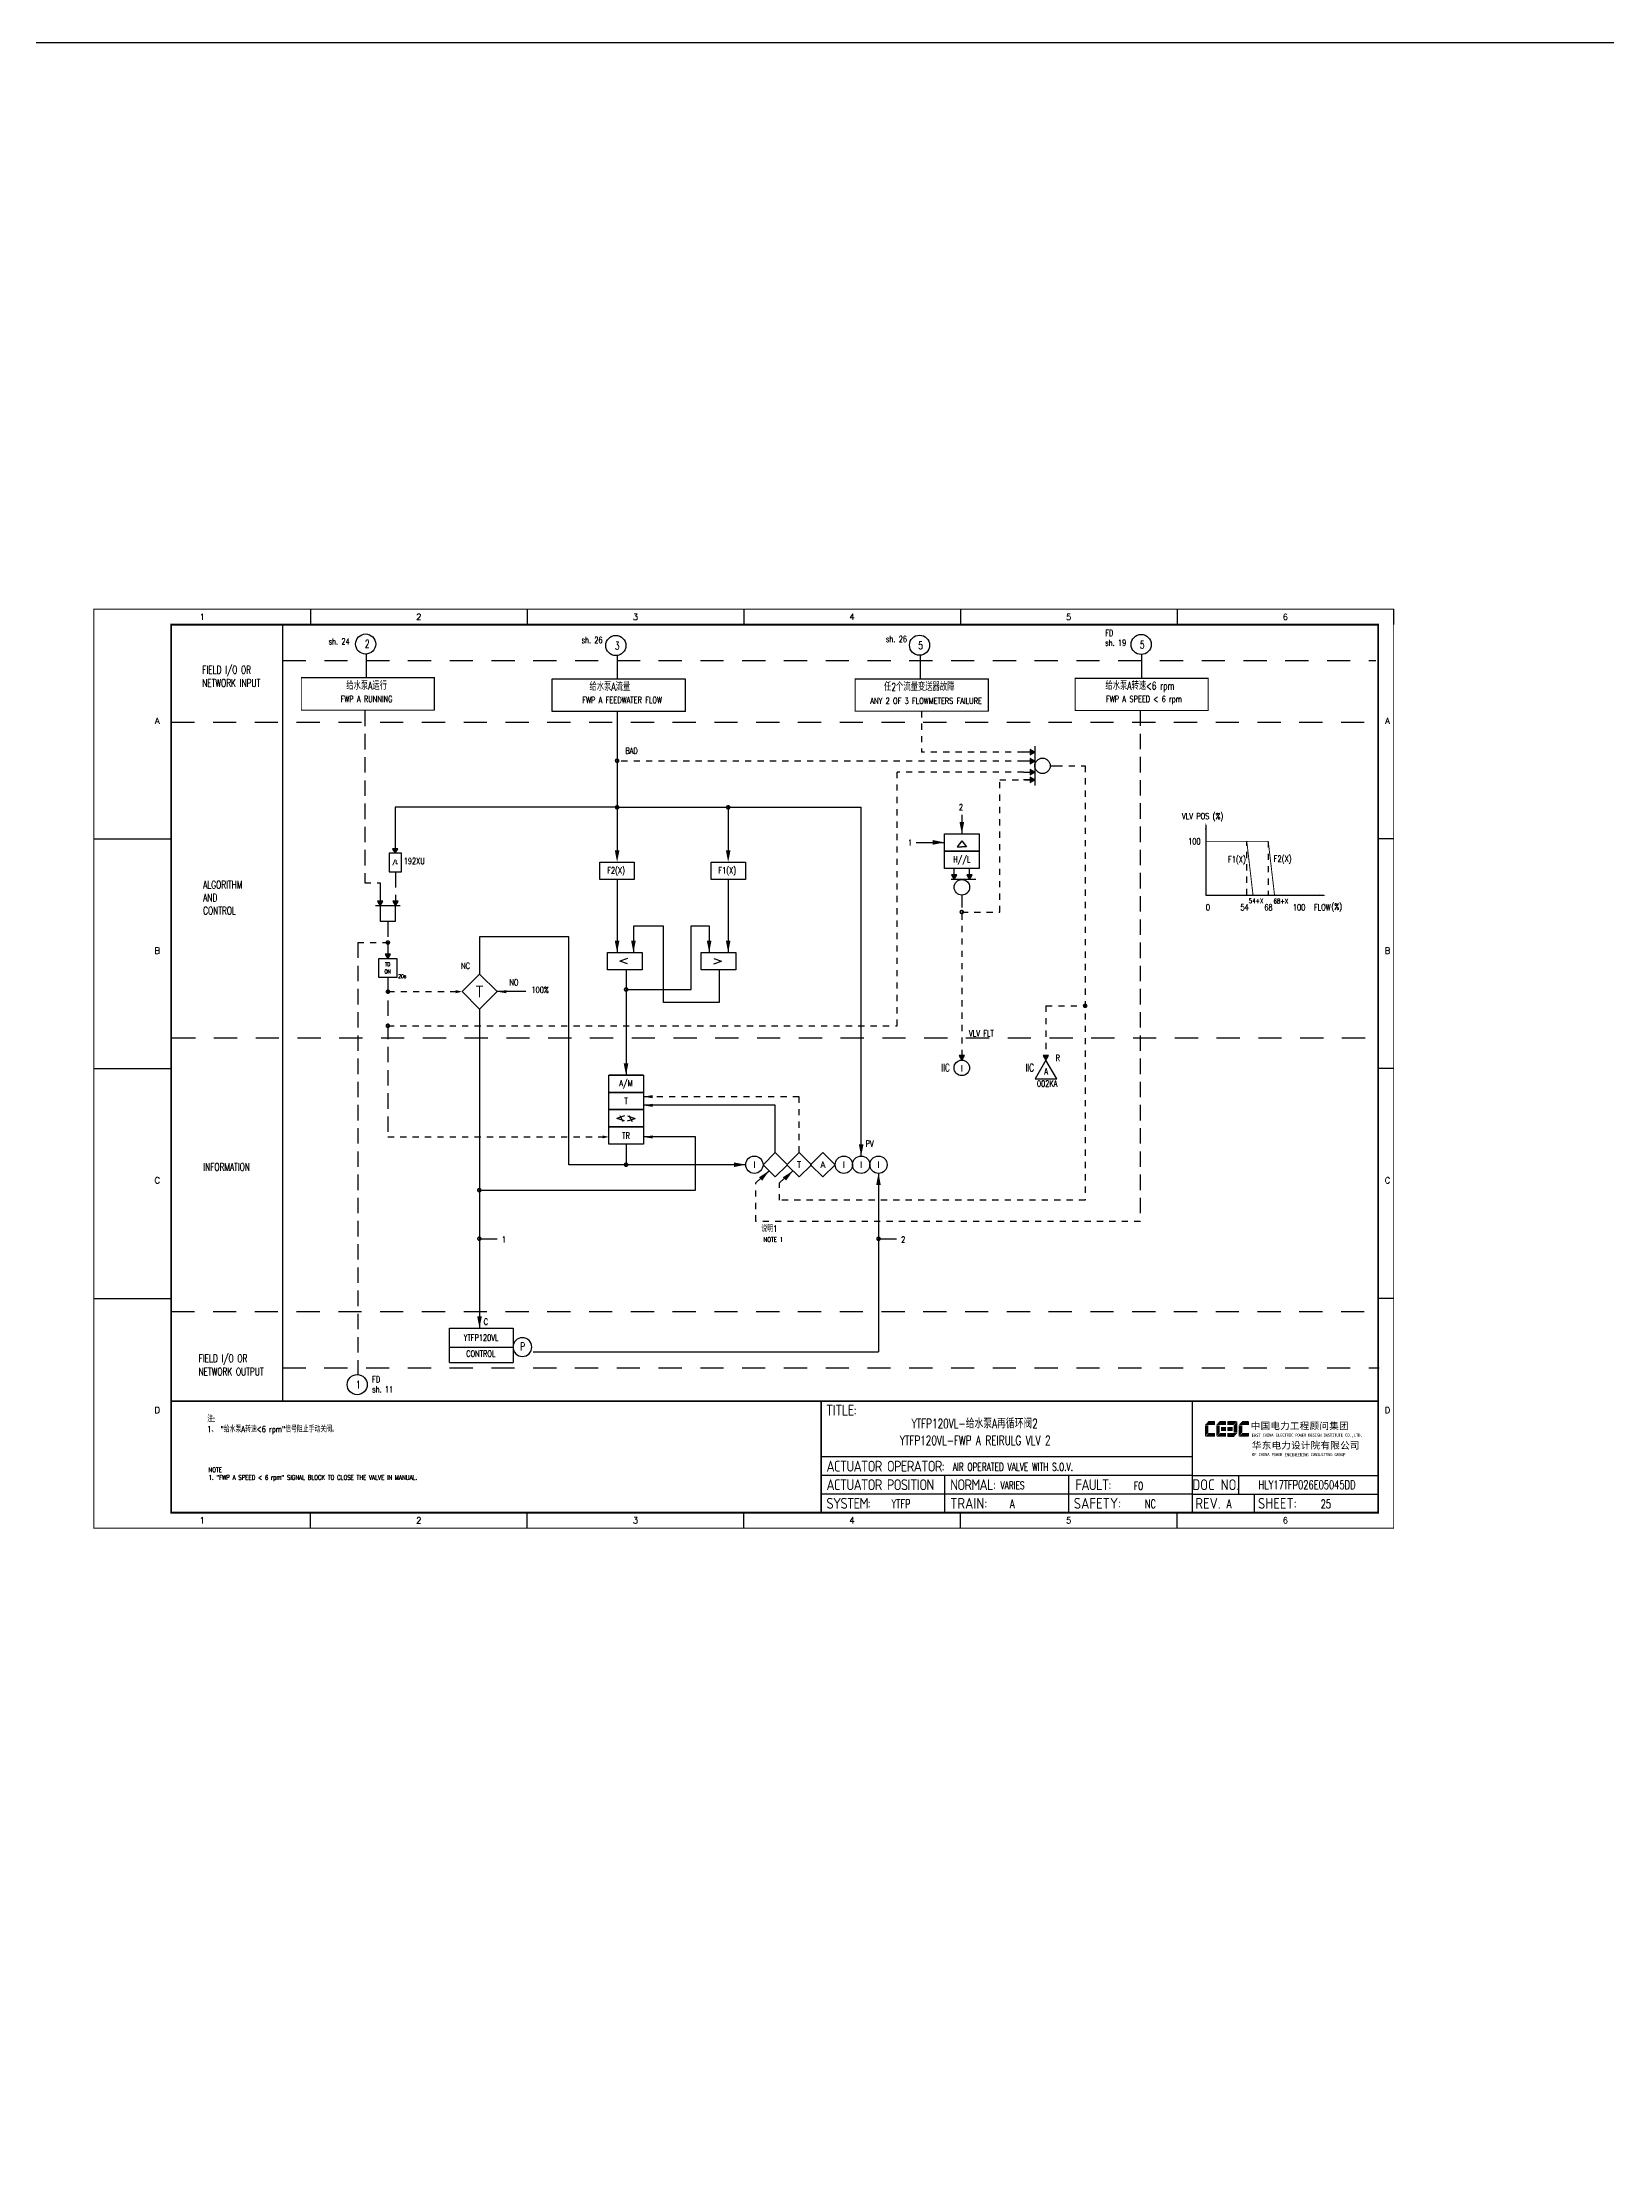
# Model space of a CAD drawing. Header units: millimetres. Extents: x 38833 to 52469, y 29493 to 32647.
# Drawn here: x 48933 to 49439, y 31959 to 32647 of the extents above; entities that cross this region are included whole.
import ezdxf
from ezdxf.enums import TextEntityAlignment as Align

# ---------------------------------------------------------------- set-up
doc = ezdxf.new("R2010")
doc.units = ezdxf.units.MM
for name, pattern in [('D2', [6, 2, -2, 2]), ('DASHED', [0.75, 0.5, -0.25]), ('JIS_02_0.7', [1.35, 0.75, -0.6])]:
    doc.linetypes.add(name, pattern=pattern)
for name, color, linetype in [('ALARM', 4, 'Continuous'), ('BLOCK', 7, 'Continuous'), ('BORDER', 1, 'Continuous'), ('DASH_2', 6, 'D2'), ('INSTRUMENT', 4, 'Continuous'), ('LINE_2', 6, 'Continuous'), ('MLINE', 6, 'Continuous'), ('TEXT', 7, 'Continuous'), ('TITLE', 1, 'Continuous'), ('TK', 7, 'Continuous'), ('图框_外框线', 7, 'Continuous'), ('图框_标题栏文字', 6, 'Continuous')]:
    doc.layers.add(name, color=color, linetype=linetype)
doc.styles.add('DANIEL', font='COMPLEX', dxfattribs={"width": 0.7, "bigfont": 'GVFS'})
doc.styles.add('ecepdi', font='simhei.ttf', dxfattribs={"width": 0.9})
doc.styles.get("Standard").update_dxf_attribs({"font": 'romans.shx', "width": 0.7, "bigfont": 'hztxta.shx'})
doc.styles.add('工程字', font='gbenor.shx', dxfattribs={"bigfont": 'gbcbig.shx'})

# ---------------------------------------------------------------- blocks, each defined once
blk = doc.blocks.new('USR16')
at = {"layer": 'MLINE'}
blk.add_lwpolyline([(0, 0, 0, 1, 0), (0, 4, 1, 1, 0)], format="xyseb", dxfattribs=at)
blk = doc.blocks.new('ARROW')
at = {"layer": 'DASH_2'}
blk.add_blockref('USR16', (0, 0), dxfattribs=at)
blk = doc.blocks.new('INS00')
at = {"layer": 'INSTRUMENT', "color": 0}
blk.add_lwpolyline([(6, 0, 1), (-6, 0, 1)], format="xyb", close=True, dxfattribs=at)
at = {"layer": 'INSTRUMENT', "flags": 1}
for tag, p in [('INSNAM', (0, 9)), ('INSDGN', (0, -9)), ('INSTYP', (0, -12)), ('INSSUP', (0, -15)), ('INSMAN', (0, -18)), ('INSREM', (0, -21))]:
    blk.add_attdef(tag, text='', height=3, dxfattribs=at).set_placement(p, align=Align.TOP_CENTER)
at = {"layer": 'INSTRUMENT', "width": 0.7}
for tag, p in [('INSIDE', (0, 2)), ('INSSYS', (0, -2))]:
    blk.add_attdef(tag, text='', height=2.5, dxfattribs=at).set_placement(p, align=Align.MIDDLE)
for tag, p in [('INSHH', (6, 3.5)), ('INSL', (6, -3)), ('INSLL', (6, -6))]:
    blk.add_attdef(tag, p, '', height=2.5, dxfattribs=at)
at = {"layer": 'INSTRUMENT', "linetype": 'DASHED', "width": 0.7}
blk.add_attdef('INSH', (6, 0.5), '', height=2.5, dxfattribs=at)
blk = doc.blocks.new('huo')
at = {"layer": 'BORDER'}
for points in [[(-72.15, 909.27), (-73.65, 910.13), (-73.65, 908.4)], [(-72.15, 904.27), (-73.65, 905.13), (-73.65, 903.4)]]:
    blk.add_hatch(color=256, dxfattribs=at).paths.add_polyline_path(points)
for p, q in [((-72.15, 909.27), (-75.75, 909.27)), ((-72.15, 911.28), (-72.15, 903.28)), ((-72.15, 904.27), (-75.75, 904.27)), ((-67.15, 906.77), (-65.15, 906.77))]:
    blk.add_line(p, q, dxfattribs=at)
for points in [[(-72.15, 909.27), (-73.65, 910.13), (-73.65, 908.4)], [(-72.15, 904.27), (-73.65, 905.13), (-73.65, 903.4)]]:
    blk.add_lwpolyline(points, close=True, dxfattribs=at)
blk.add_circle((-69.65, 906.77), 2.5, dxfattribs=at)
blk = doc.blocks.new('A$C1E0003F3')
h = blk.add_hatch(color=152)
edge = h.paths.add_edge_path()
edge.add_ellipse((5.15, 4.41), major_axis=(0, 0.211), ratio=0.769231, start_angle=-90, end_angle=0)
edge.add_line((5.15, 4.62), (3.22, 4.62))
edge.add_line((3.22, 4.62), (2.09, 3.35))
edge.add_line((2.09, 3.35), (5.32, 3.35))
edge.add_line((5.32, 3.35), (5.32, 4.41))
h.paths.add_polyline_path([(3.22, 3.23), (2.09, 3.23), (2.09, -0.36), (3.22, 0.91)])
edge = h.paths.add_edge_path()
edge.add_line((5.32, 0.81), (3.27, 0.81))
edge.add_line((3.27, 0.81), (2.13, -0.46))
edge.add_line((2.13, -0.46), (5.15, -0.46))
edge.add_ellipse((5.15, -0.25), major_axis=(0, 0.211), ratio=0.769231, start_angle=180, end_angle=270)
edge.add_line((5.32, -0.25), (5.32, 0.81))
h = blk.add_hatch(color=152)
edge = h.paths.add_edge_path()
edge.add_ellipse((8.78, 4.41), major_axis=(0, 0.211), ratio=0.769231, start_angle=-90, end_angle=0)
edge.add_line((8.78, 4.62), (6.84, 4.62))
edge.add_line((6.84, 4.62), (5.71, 3.35))
edge.add_line((5.71, 3.35), (8.94, 3.35))
edge.add_line((8.94, 3.35), (8.94, 4.41))
h.paths.add_polyline_path([(6.84, 3.23), (5.71, 3.23), (5.71, -0.36), (6.84, 0.91)])
edge = h.paths.add_edge_path()
edge.add_ellipse((8.78, 2.49), major_axis=(0, 0.211), ratio=0.769231, start_angle=-90, end_angle=0)
edge.add_line((8.78, 2.7), (7.22, 2.7))
edge.add_line((7.22, 2.7), (7.22, 1.44))
edge.add_line((7.22, 1.44), (8.78, 1.44))
edge.add_ellipse((8.78, 1.65), major_axis=(0, 0.211), ratio=0.769231, start_angle=180, end_angle=270)
edge.add_line((8.94, 1.65), (8.94, 2.49))
edge = h.paths.add_edge_path()
edge.add_line((8.94, 0.81), (6.89, 0.81))
edge.add_line((6.89, 0.81), (5.75, -0.46))
edge.add_line((5.75, -0.46), (8.78, -0.46))
edge.add_ellipse((8.78, -0.25), major_axis=(0, 0.211), ratio=0.769231, start_angle=180, end_angle=270)
edge.add_line((8.94, -0.25), (8.94, 0.81))
h = blk.add_hatch(color=1)
edge = h.paths.add_edge_path()
edge.add_line((12.48, 4.62), (9.46, 4.62))
edge.add_ellipse((9.46, 4.41), major_axis=(0, 0.211), ratio=0.769231, start_angle=0, end_angle=90)
edge.add_line((9.3, 4.41), (9.3, 3.35))
edge.add_line((9.3, 3.35), (11.35, 3.35))
edge.add_line((11.35, 3.35), (12.48, 4.62))
h.paths.add_polyline_path([(12.57, 4.56), (11.38, 3.23), (11.38, 0.93), (12.57, 0.93)])
edge = h.paths.add_edge_path()
edge.add_line((11.03, 2.7), (9.46, 2.7))
edge.add_ellipse((9.46, 2.49), major_axis=(0, 0.211), ratio=0.769231, start_angle=0, end_angle=90)
edge.add_line((9.3, 2.49), (9.3, 1.65))
edge.add_ellipse((9.46, 1.65), major_axis=(0, 0.211), ratio=0.769231, start_angle=90, end_angle=180)
edge.add_line((9.46, 1.44), (11.03, 1.44))
edge.add_line((11.03, 1.44), (11.03, 2.7))
h = blk.add_hatch(color=1)
edge = h.paths.add_edge_path()
edge.add_line((12.58, 0.79), (9.3, 0.79))
edge.add_line((9.3, 0.79), (9.3, -0.27))
edge.add_ellipse((9.46, -0.27), major_axis=(0, 0.211), ratio=0.769231, start_angle=90, end_angle=180)
edge.add_line((9.46, -0.48), (11.43, -0.48))
edge.add_line((11.43, -0.48), (12.58, 0.79))
h = blk.add_hatch(color=152)
edge = h.paths.add_edge_path()
edge.add_ellipse((16.11, 4.41), major_axis=(0, 0.211), ratio=0.769231, start_angle=-90, end_angle=0)
edge.add_line((16.11, 4.62), (14.14, 4.62))
edge.add_line((14.14, 4.62), (13, 3.35))
edge.add_line((13, 3.35), (16.27, 3.35))
edge.add_line((16.27, 3.35), (16.27, 4.41))
h.paths.add_polyline_path([(14.14, 3.23), (13, 3.23), (13, -0.36), (14.14, 0.91)])
edge = h.paths.add_edge_path()
edge.add_line((16.27, 0.81), (14.18, 0.81))
edge.add_line((14.18, 0.81), (13.04, -0.46))
edge.add_line((13.04, -0.46), (16.03, -0.46))
edge.add_ellipse((16.03, -0.15), major_axis=(0, 0.316), ratio=0.769231, start_angle=180, end_angle=270)
edge.add_line((16.27, -0.15), (16.27, 0.81))
at = {"layer": 'TITLE', "color": 7, "style": 'ecepdi'}
for s, p in [('中', (16.92, 1.94)), ('国', (20.09, 2)), ('电', (23.25, 1.99)), ('力', (26.39, 1.96)), ('工', (29.53, 1.95)), ('程', (32.71, 1.98)), ('顾', (35.9, 1.98)), ('问', (39.09, 1.94)), ('集', (42.26, 1.98)), ('团', (45.42, 2.01)), ('华', (17.24, -4.31)), ('东', (20.45, -4.29)), ('电', (23.62, -4.35)), ('力', (26.75, -4.32)), ('设', (29.92, -4.3)), ('计', (33.05, -4.31)), ('院', (36.26, -4.29)), ('有', (39.41, -4.29)), ('限', (42.57, -4.32)), ('公', (45.78, -4.38)), ('司', (48.91, -4.35))]:
    blk.add_text(s, height=2.2, dxfattribs=at).set_placement(p)
at = {"layer": 'TITLE', "color": 7, "style": 'ecepdi', "width": 0.975}
for s, p in [('E', (17.58, 0.02)), ('A', (18.29, 0.03)), ('S', (19, 0.03)), ('T', (19.7, 0.03)), ('C', (21.1, 0.09)), ('H', (21.77, 0.09)), ('I', (22.46, 0.09)), ('N', (23.17, 0.1)), ('A', (23.86, 0.1)), ('E', (25.35, 0.09)), ('L', (26.05, 0.11)), ('E', (26.76, 0.1)), ('C', (27.46, 0.12)), ('T', (28.18, 0.11)), ('R', (28.87, 0.1)), ('I', (29.57, 0.11)), ('C', (30.28, 0.1)), ('P', (31.64, 0.09)), ('O', (32.32, 0.08)), ('W', (33.03, 0.08)), ('E', (33.72, 0.08)), ('R', (34.42, 0.09)), ('D', (35.81, 0.1)), ('E', (36.52, 0.1)), ('S', (37.2, 0.1)), ('I', (37.91, 0.09)), ('G', (38.68, 0.11)), ('N', (39.38, 0.09)), ('I', (40.72, 0.07)), ('N', (41.43, 0.08)), ('S', (42.14, 0.08)), ('T', (42.83, 0.08)), ('I', (43.52, 0.09)), ('T', (44.22, 0.07)), ('U', (44.93, 0.07)), ('T', (45.63, 0.08)), ('E', (46.34, 0.09)), ('C', (47.76, 0.11)), ('O', (48.48, 0.1)), ('L', (50.56, 0.1)), ('T', (51.27, 0.1)), ('D', (51.96, 0.1)), ('O', (17.67, -6.18)), ('OF', (18.01, -6.2)), ('F', (18.37, -6.2)), ('C', (19.8, -6.19)), ('H', (20.47, -6.19)), ('I', (21.15, -6.19)), ('N', (21.87, -6.18)), ('A', (22.56, -6.18)), ('P', (23.98, -6.2)), ('O', (24.66, -6.21)), ('W', (25.36, -6.21)), ('E', (26.06, -6.21)), ('R', (26.75, -6.2)), ('E', (28.19, -6.24)), ('N', (28.91, -6.27)), ('G', (29.62, -6.26)), ('I', (30.32, -6.27)), ('N', (31.02, -6.27)), ('E', (31.7, -6.28)), ('E', (32.41, -6.27)), ('R', (33.1, -6.24)), ('I', (33.81, -6.24)), ('N', (34.51, -6.26)), ('G', (35.2, -6.24)), ('C', (36.61, -6.19)), ('O', (37.3, -6.21)), ('N', (38, -6.2)), ('S', (38.71, -6.21)), ('U', (39.41, -6.18)), ('L', (40.11, -6.18)), ('T', (40.81, -6.19)), ('I', (41.51, -6.21)), ('N', (42.2, -6.21)), ('G', (42.91, -6.17)), ('G', (44.29, -6.2)), ('R', (45, -6.21)), ('O', (45.69, -6.22)), ('U', (46.39, -6.2)), ('P', (47.1, -6.23)), ('.', (49.23, 0.1)), (',', (49.87, 0.1)), ('.', (52.72, 0.11))]:
    blk.add_text(s, height=1, dxfattribs=at).set_placement(p, align=Align.MIDDLE_CENTER)
blk = doc.blocks.new('A$C4C92442A')
for p, q in [((70, 297), (70, 292)), ((140, 297), (140, 292)), ((210, 297), (210, 292)), ((280, 297), (280, 292)), ((350, 297), (350, 292)), ((420, 297), (420, 292)), ((0, 222.75), (25, 222.75)), ((420, 222.75), (415, 222.75)), ((0, 148.5), (25, 148.5)), ((420, 148.5), (415, 148.5)), ((0, 74.25), (25, 74.25)), ((420, 74.25), (415, 74.25)), ((70, 0), (70, 5)), ((140, 0), (140, 5)), ((210, 0), (210, 5)), ((280, 0), (280, 5)), ((350, 0), (350, 5))]:
    blk.add_line(p, q)
at = {"color": 4}
blk.add_line((60.97, 292.06), (60.97, 41.06), dxfattribs=at)
at = {"layer": 'MLINE', "color": 4}
blk.add_line((60.97, 292), (60.97, 41.47), dxfattribs=at)
at = {"layer": 'MLINE', "color": 4, "linetype": 'JIS_02_0.7', "ltscale": 10}
for p, q in [((60.98, 280.37), (414.21, 280.37)), ((25, 260.5), (415, 260.5)), ((25.3, 158.43), (414.81, 158.43)), ((25, 69.96), (415, 69.96)), ((60.97, 51.77), (415.31, 51.77))]:
    blk.add_line(p, q, dxfattribs=at)
at = {"layer": '图框_外框线'}
for p, q in [((355, 5), (355, 41)), ((355, 23), (235, 23)), ((355, 17), (235, 17)), ((275, 11), (275, 17)), ((315, 11), (315, 17)), ((355, 17), (415, 17)), ((370, 11), (370, 17)), ((355, 11), (235, 11)), ((355, 11), (235, 11)), ((275, 5), (275, 11)), ((315, 5), (315, 11)), ((355, 11), (415, 11)), ((375, 5), (375, 11))]:
    blk.add_line(p, q, dxfattribs=at)
for points, const_width in [([(0, 0), (420, 0), (420, 297), (0, 297)], 0.3), ([(25, 5), (415, 5), (415, 292), (25, 292)], 0.6)]:
    blk.add_lwpolyline(points, close=True, dxfattribs=dict(at, const_width=const_width))
at = {"layer": '图框_外框线', "const_width": 0.6}
blk.add_lwpolyline([(235, 41), (25, 41)], dxfattribs=at)
at = {"layer": '图框_外框线'}
blk.add_lwpolyline([(415, 41, 0.6, 0.6, 0), (235, 41, 0.6, 0.6, 0), (235, 5, 0, 0, 0)], format="xyseb", dxfattribs=at)
blk.add_blockref('A$C1E0003F3', (356.94, 29.95))
at = {"layer": 'MLINE', "color": 4, "char_height": 2.5, "width": 31.8959, "attachment_point": 1}
for s, insert in [('FIELD I/O OR', (35.03, 278.64)), ('NETWORK INPUT', (35.03, 274.39)), ('ALGORITHM\\PAND\\PCONTROL', (35.32, 209.16)), ('INFORMATION', (35.35, 117.98)), ('FIELD I/O OR', (33.84, 56.09)), ('NETWORK OUTPUT', (33.84, 51.84))]:
    blk.add_mtext(s, dxfattribs=dict(at, insert=insert))
at = {"layer": 'TK', "color": 3}
for s, p in [('1', (35, 294.5)), ('2', (105, 294.5)), ('3', (175, 294.5)), ('4', (245, 294.5)), ('5', (315, 294.5)), ('6', (385, 294.5)), ('1', (35, 2.5)), ('2', (105, 2.5)), ('3', (175, 2.5)), ('4', (245, 2.5)), ('5', (315, 2.5)), ('6', (385, 2.5))]:
    blk.add_text(s, height=2, dxfattribs=at).set_placement(p, align=Align.MIDDLE)
for s, p in [('A', (20.5, 259.88)), ('A', (418, 259.88)), ('B', (20.5, 185.62)), ('B', (418, 185.62)), ('C', (20.5, 111.38)), ('C', (418, 111.38)), ('D', (20.5, 37.12)), ('D', (418, 37.12))]:
    blk.add_text(s, height=2, dxfattribs=at).set_placement(p, align=Align.CENTER)
at = {"layer": '图框_标题栏文字', "char_height": 3.5, "style": '工程字'}
for s, insert, width, attachment_point in [('{\\T0.9; TITLE:}', (234.86, 38.09), 14.2249, 4), ('{\\T0.9; ACTUATOR OPERATOR:}', (235, 20), 40, 4), ('{\\T0.9; ACTUATOR POSITION}', (235, 14), 45, 4), ('{\\T0.9; NORMAL:}', (275, 14), 18.2557, 4), ('{\\T0.9; FAULT:}', (315.44, 14), 15, 4), ('DOC NO.', (362.5, 14), 15, 5), ('{\\T0.9; SYSTEM:}', (235, 8), 17.9526, 4), ('{\\T0.9; }TRAIN: ', (275, 8), 17.6638, 4), ('SAFETY:', (324.3, 8), 22.3993, 5), ('REV.', (360, 8), 10, 5), ('SHEET:', (382.42, 8), 20, 5)]:
    blk.add_mtext(s, dxfattribs=dict(at, insert=insert, width=width, attachment_point=attachment_point))
blk = doc.blocks.new('*X19')
at = {"color": 0}
for p, q in [((207.5, 341.99), (207.51, 342)), ((207.52, 341.87), (207.55, 341.9)), ((207.53, 342.16), (207.57, 342.2)), ((207.56, 341.77), (207.59, 341.8)), ((207.61, 342.1), (207.62, 342.12)), ((207.61, 341.68), (207.62, 341.69)), ((207.62, 342.26), (207.74, 342.37)), ((207.62, 341.83), (207.89, 342.1)), ((207.62, 341.98), (207.75, 342.1)), ((207.69, 341.61), (207.87, 341.8)), ((207.73, 341.8), (207.76, 341.82)), ((207.77, 342.4), (207.84, 342.47)), ((207.77, 341.56), (207.82, 341.6)), ((207.81, 342.3), (207.88, 342.37)), ((207.87, 341.52), (207.91, 341.55)), ((207.9, 342.39), (208.01, 342.5)), ((207.9, 342.25), (207.95, 342.3)), ((207.9, 342.11), (207.99, 342.2)), ((207.9, 341.97), (207.93, 342)), ((207.9, 341.83), (207.97, 341.9)), ((207.9, 341.68), (208.02, 341.8)), ((208, 341.5), (208.05, 341.55)), ((208.02, 342.37), (208.13, 342.48)), ((208.03, 342.1), (208.13, 342.2)), ((208.07, 342), (208.18, 342.1)), ((208.09, 342.3), (208.18, 342.38)), ((208.12, 341.9), (208.18, 341.96)), ((208.16, 341.8), (208.18, 341.82)), ((208.17, 341.53), (208.19, 341.55)), ((208.18, 342.24), (208.23, 342.3)), ((208.18, 341.68), (208.2, 341.7)), ((208.19, 342.4), (208.23, 342.44)), ((208.24, 341.6), (208.44, 341.8)), ((208.31, 342.37), (208.32, 342.39)), ((208.32, 342.1), (208.44, 342.23)), ((208.32, 341.82), (208.45, 341.95)), ((208.37, 342.3), (208.39, 342.31)), ((208.46, 342.1), (208.48, 342.13)), ((208.46, 341.82), (208.47, 341.83)), ((208.5, 342), (208.5, 342))]:
    blk.add_line(p, q, dxfattribs=at)
blk = doc.blocks.new('*X18')
at = {"color": 0}
for p, q in [((207.51, 341.9), (207.62, 341.9)), ((207.54, 342.2), (207.62, 342.2)), ((207.54, 341.8), (208.46, 341.8)), ((207.55, 342.1), (207.62, 342.1)), ((207.6, 342.3), (208.4, 342.3)), ((207.6, 341.7), (207.62, 341.7)), ((207.7, 342.4), (207.9, 342.4)), ((207.7, 341.6), (207.9, 341.6)), ((207.82, 342.1), (207.9, 342.1)), ((207.9, 342.2), (208.18, 342.2)), ((207.9, 341.9), (208.18, 341.9)), ((208.18, 342.4), (208.3, 342.4)), ((208.18, 341.7), (208.4, 341.7)), ((208.18, 341.6), (208.3, 341.6)), ((208.45, 342.2), (208.46, 342.2)), ((208.45, 341.9), (208.49, 341.9))]:
    blk.add_line(p, q, dxfattribs=at)
blk = doc.blocks.new('*X17')
at = {"color": 0}
for p, q in [((207.5, 342), (207.625, 342)), ((207.9, 342), (208.175, 342)), ((208.45, 342), (208.5, 342))]:
    blk.add_line(p, q, dxfattribs=at)
blk = doc.blocks.new('*X16')
at = {"color": 0}
for p, q in [((207.625, 341.75), (207.625, 341.825)), ((207.825, 342.375), (207.9, 342.375))]:
    blk.add_line(p, q, dxfattribs=at)
blk = doc.blocks.new('*X15')
at = {"color": 0}
for p, q in [((207.51, 342.1), (207.55, 342.1)), ((207.53, 341.82), (207.55, 341.82)), ((207.62, 342.1), (207.62, 342.3)), ((207.62, 342.1), (207.82, 342.1)), ((207.62, 341.82), (207.62, 342.02)), ((207.62, 341.82), (207.82, 341.82)), ((207.62, 341.67), (207.62, 341.75)), ((207.67, 342.37), (207.82, 342.37)), ((207.78, 341.55), (207.82, 341.55)), ((207.9, 342.37), (207.9, 342.49)), ((207.9, 342.37), (208.1, 342.37)), ((207.9, 342.1), (207.9, 342.3)), ((207.9, 342.1), (208.1, 342.1)), ((207.9, 341.82), (207.9, 342.02)), ((207.9, 341.82), (208.1, 341.82)), ((207.9, 341.55), (207.9, 341.75)), ((207.9, 341.55), (208.1, 341.55)), ((208.18, 342.37), (208.18, 342.47)), ((208.18, 342.37), (208.33, 342.37)), ((208.18, 342.1), (208.18, 342.3)), ((208.18, 342.1), (208.37, 342.1)), ((208.18, 341.82), (208.18, 342.02)), ((208.18, 341.82), (208.37, 341.82)), ((208.18, 341.55), (208.18, 341.75)), ((208.18, 341.55), (208.22, 341.55)), ((208.45, 342.1), (208.45, 342.22)), ((208.45, 342.1), (208.49, 342.1)), ((208.45, 341.82), (208.45, 342.02)), ((208.45, 341.82), (208.47, 341.82))]:
    blk.add_line(p, q, dxfattribs=at)
blk = doc.blocks.new('USR06')
at = {"layer": 'MLINE'}
blk.add_circle((0, 0), 0.5, dxfattribs=at)
for name in ['*X19', '*X17', '*X15', '*X18', '*X16']:
    blk.add_blockref(name, (-208, -342), dxfattribs=at)

msp = doc.modelspace()

# ---------------------------------------------------------------- hatches: boundary and pattern name
for points in [[(49230.42, 32317.82), (49231.29, 32319.32), (49229.56, 32319.32)], [(49257.63, 32317.82), (49258.49, 32319.32), (49256.76, 32319.32)]]:
    msp.add_hatch(color=256).paths.add_polyline_path(points)
at = {"layer": 'BORDER'}
for points in [[(49254, 32417.36), (49252.5, 32418.23), (49252.5, 32416.5)], [(49254, 32414.5), (49252.5, 32415.37), (49252.5, 32413.63)], [(49254, 32410.93), (49252.5, 32411.8), (49252.5, 32410.06)], [(49254, 32408.42), (49252.5, 32409.28), (49252.5, 32407.55)], [(49047.36, 32384.67), (49048.22, 32386.17), (49046.49, 32386.17)], [(49042.46, 32367.71), (49043.32, 32369.21), (49041.59, 32369.21)], [(49047.46, 32367.71), (49048.32, 32369.21), (49046.59, 32369.21)], [(49044.96, 32350.62), (49045.82, 32352.12), (49044.09, 32352.12)]]:
    msp.add_hatch(color=256, dxfattribs=at).paths.add_polyline_path(points)

# ---------------------------------------------------------------- linework, layer by layer
for p, q in [((49037.95, 32449.08), (49037.95, 32441.48)), ((49119.05, 32448.62), (49119.05, 32441.02)), ((49216.92, 32448.7), (49216.92, 32441.1)), ((49288.54, 32448.93), (49288.54, 32441.33)), ((49017.01, 32441.48), (49059.93, 32441.48)), ((49059.93, 32441.48), (49059.93, 32430.97)), ((49098.11, 32441.02), (49141.03, 32441.02)), ((49098.11, 32430.51), (49098.11, 32441.02)), ((49141.03, 32441.02), (49141.03, 32430.51)), ((49195.99, 32441.1), (49238.91, 32441.1)), ((49238.91, 32441.1), (49238.91, 32430.59)), ((49267.08, 32441.33), (49310, 32441.33)), ((49141.03, 32430.51), (49098.11, 32430.51)), ((49119.05, 32399.55), (49047.36, 32399.55)), ((49047.36, 32399.55), (49047.36, 32384.67)), ((49103.41, 32357.72), (49074.58, 32357.72)), ((49074.58, 32357.72), (49074.58, 32345.62)), ((49103.41, 32284.03), (49103.41, 32357.72)), ((49134.01, 32361.11), (49124.32, 32361.11)), ((49124.32, 32361.11), (49124.32, 32352.65)), ((49134.01, 32336.46), (49134.01, 32361.11)), ((49142.97, 32340.66), (49142.97, 32361.22)), ((49142.97, 32361.22), (49148.79, 32361.22)), ((49148.79, 32361.22), (49148.79, 32352.65)), ((49151.98, 32347.05), (49151.98, 32336.46)), ((49121.95, 32340.66), (49142.97, 32340.66)), ((49151.98, 32336.46), (49134.01, 32336.46)), ((49144.35, 32293), (49127.53, 32293)), ((49144.35, 32275.8), (49144.35, 32293)), ((49119.05, 32284.03), (49103.41, 32284.03)), ((49075.01, 32275.8), (49144.35, 32275.8)), ((49064.92, 32225.09), (49085.43, 32225.09)), ((49064.92, 32220.1), (49085.43, 32220.1))]:
    msp.add_line(p, q)
at = {"linetype": 'DASHED', "ltscale": 10}
for p, q in [((49037.5, 32430.75), (49037.5, 32375.13)), ((49288.09, 32430.83), (49288.09, 32265.71)), ((49047.46, 32378.67), (49047.46, 32367.71)), ((49042.45, 32375.13), (49042.45, 32367.71)), ((49044.96, 32362.71), (49044.96, 32350.62)), ((49035.22, 32355.84), (49035.22, 32216.2)), ((49044.96, 32344.62), (49044.96, 32293.01))]:
    msp.add_line(p, q, dxfattribs=at)
at = {"linetype": 'D2'}
for p, q in [((49322.51, 32371.14), (49322.51, 32388.54)), ((49329.45, 32388.54), (49329.45, 32371.14))]:
    msp.add_line(p, q, dxfattribs=at)
for points in [[(39417.51, 32646.72), (50497.51, 32646.72), (50497.51, 29493.1), (39417.51, 29493.1)], [(49230.42, 32317.82), (49231.29, 32319.32), (49229.56, 32319.32)], [(49257.63, 32317.82), (49258.49, 32319.32), (49256.76, 32319.32)]]:
    msp.add_lwpolyline(points, close=True)
at = {"const_width": 0.3}
for points in [[(49017.01, 32441.48), (49059.93, 32441.48), (49059.93, 32430.97), (49017.01, 32430.97), (49017.01, 32441.48)], [(49098.11, 32441.02), (49141.03, 32441.02), (49141.03, 32430.51), (49098.11, 32430.51), (49098.11, 32441.02)], [(49195.99, 32441.1), (49238.91, 32441.1), (49238.91, 32430.59), (49195.99, 32430.59), (49195.99, 32441.1)], [(49267.08, 32441.33), (49310, 32441.33), (49310, 32430.83), (49267.08, 32430.83), (49267.08, 32441.33)], [(49322.51, 32388.54), (49309.28, 32388.54)], [(49322.51, 32388.54), (49324.53, 32371.14), (49338.96, 32371.14)], [(49322.51, 32388.54), (49329.45, 32388.54)], [(49329.45, 32388.54), (49331.48, 32371.14), (49338.88, 32371.14)]]:
    msp.add_lwpolyline(points, dxfattribs=at)
at = {"const_width": 0.5}
for points in [[(49118.55, 32414.59, 1), (49119.55, 32414.59, 1)], [(49118.55, 32399.55, 1), (49119.55, 32399.55, 1)], [(49118.55, 32399.55, 1), (49119.55, 32399.55, 1)], [(49154.44, 32399.55, 1), (49155.44, 32399.55, 1)], [(49154.44, 32399.55, 1), (49155.44, 32399.55, 1)], [(49229.92, 32365.69, 1), (49230.92, 32365.69, 1)], [(49044.48, 32355.84, 1), (49045.48, 32355.84, 1)], [(49044.51, 32339.96, 1), (49045.51, 32339.96, 1)], [(49044.51, 32339.96, 1), (49045.51, 32339.96, 1)], [(49121.45, 32340.66, 1), (49122.45, 32340.66, 1)], [(49121.45, 32340.66, 1), (49122.45, 32340.66, 1)], [(49269.78, 32335.4, 1), (49270.78, 32335.4, 1)], [(49044.46, 32328.93, 1), (49045.46, 32328.93, 1)], [(49121.43, 32284.03, 1), (49122.43, 32284.03, 1)], [(49074.01, 32275.8, 1), (49075.01, 32275.8, 1)], [(49074.03, 32260.12, 1), (49075.03, 32260.12, 1)], [(49203.01, 32260.1, 1), (49204.01, 32260.1, 1)]]:
    msp.add_lwpolyline(points, format="xyb", close=True, dxfattribs=at)
for points in [[(49230.44, 32391, 0, 1.5, 0), (49230.44, 32394.8, 1.5, 1.5, 0)], [(49119.05, 32381.85, 0, 1.5, 0), (49119.05, 32385.66, 1.5, 1.5, 0)], [(49154.94, 32381.85, 0, 1.5, 0), (49154.94, 32385.66, 1.5, 1.5, 0)], [(49224.84, 32388.2, 0, 1.5, 0), (49221.04, 32388.2, 1.5, 1.5, 0)], [(49119.05, 32352.65, 0, 1.5, 0), (49119.05, 32356.45, 1.5, 1.5, 0)], [(49124.32, 32352.65, 0, 1.5, 0), (49124.32, 32356.45, 1.5, 1.5, 0)], [(49148.79, 32352.65, 0, 1.5, 0), (49148.79, 32356.45, 1.5, 1.5, 0)], [(49154.94, 32352.65, 0, 1.5, 0), (49154.94, 32356.45, 1.5, 1.5, 0)], [(49121.93, 32313.02, 0, 1.5, 0), (49121.93, 32316.82, 1.5, 1.5, 0)], [(49197.91, 32286.83, 0, 1.5, 0), (49197.91, 32290.63, 1.5, 1.5, 0)], [(49160.59, 32284.03, 0, 1.5, 0), (49156.78, 32284.03, 1.5, 1.5, 0)], [(49168.17, 32282.05, 0, 1.5, 0), (49165.41, 32279.43, 1.5, 1.5, 0)], [(49175.87, 32282.05, 0, 1.5, 0), (49173.11, 32279.43, 1.5, 1.5, 0)], [(49203.51, 32281.23, 0, 1.5, 0), (49203.51, 32277.42, 1.5, 1.5, 0)], [(49074.58, 32231.21, 0, 1.5, 0), (49074.58, 32235.02, 1.5, 1.5, 0)]]:
    msp.add_lwpolyline(points, format="xyseb")
at = {"color": 1}
msp.add_lwpolyline([(49261.09, 32311.82), (49257.63, 32317.82), (49254.16, 32311.82)], close=True, dxfattribs=at)
msp.add_lwpolyline([(49064.92, 32220.1), (49064.92, 32231.21), (49085.43, 32231.21), (49085.43, 32220.1)])
for centre, radius in [((49037.79, 32452.31), 3.25), ((49118.63, 32451.84), 3.25), ((49216.77, 32451.93), 3.25), ((49288.39, 32452.17), 3.25), ((49230.42, 32315.32), 2.5), ((49035.06, 32212.95), 3.25)]:
    msp.add_circle(centre, radius)
at = {"layer": 'ALARM'}
for points in [[(49074.58, 32334.31), (49068.93, 32339.96), (49074.58, 32345.62), (49080.24, 32339.96)], [(49170.15, 32280.07), (49166.19, 32284.03), (49170.15, 32287.99), (49174.11, 32284.03)], [(49177.85, 32280.07), (49173.89, 32284.03), (49177.85, 32287.99), (49181.81, 32284.03)], [(49185.55, 32280.07), (49181.59, 32284.03), (49185.55, 32287.99), (49189.51, 32284.03)]]:
    msp.add_lwpolyline(points, close=True, dxfattribs=at)
at = {"layer": 'BLOCK'}
for p, q in [((49224.84, 32391), (49236.04, 32391)), ((49224.84, 32385.4), (49224.84, 32391)), ((49236.04, 32385.4), (49224.84, 32385.4)), ((49224.84, 32385.4), (49236.04, 32385.4)), ((49224.84, 32379.8), (49224.84, 32385.4)), ((49236.04, 32391), (49236.04, 32385.4)), ((49236.04, 32385.4), (49236.04, 32379.8)), ((49113.5, 32381.85), (49124.6, 32381.85)), ((49113.5, 32376.25), (49113.5, 32381.85)), ((49124.6, 32381.85), (49124.6, 32376.25)), ((49149.4, 32381.85), (49160.49, 32381.85)), ((49149.4, 32376.25), (49149.4, 32381.85)), ((49160.49, 32381.85), (49160.49, 32376.25)), ((49236.04, 32379.8), (49224.84, 32379.8)), ((49124.6, 32376.25), (49113.5, 32376.25)), ((49160.49, 32376.25), (49149.4, 32376.25)), ((49115.9, 32352.65), (49127.1, 32352.65)), ((49115.9, 32347.05), (49115.9, 32352.65)), ((49127.1, 32352.65), (49127.1, 32347.05)), ((49146.26, 32352.65), (49157.46, 32352.65)), ((49146.26, 32347.05), (49146.26, 32352.65)), ((49157.46, 32352.65), (49157.46, 32347.05)), ((49127.1, 32347.05), (49115.9, 32347.05)), ((49157.46, 32347.05), (49146.26, 32347.05)), ((49116.33, 32313.02), (49127.53, 32313.02)), ((49116.33, 32313.02), (49127.53, 32313.02)), ((49127.53, 32313.02), (49116.33, 32313.02)), ((49116.33, 32307.42), (49116.33, 32313.02)), ((49127.53, 32313.02), (49127.53, 32307.42)), ((49116.33, 32307.42), (49127.53, 32307.42)), ((49127.53, 32307.42), (49116.33, 32307.42)), ((49116.33, 32307.42), (49127.53, 32307.42)), ((49116.33, 32301.82), (49116.33, 32307.42)), ((49127.53, 32307.42), (49127.53, 32301.82)), ((49116.33, 32301.82), (49127.53, 32301.82)), ((49116.33, 32301.82), (49127.53, 32301.82)), ((49127.53, 32301.82), (49116.33, 32301.82)), ((49116.33, 32296.22), (49116.33, 32301.82)), ((49127.53, 32296.22), (49116.33, 32296.22)), ((49116.33, 32296.22), (49127.53, 32296.22)), ((49116.33, 32290.62), (49116.33, 32296.22)), ((49127.53, 32301.82), (49127.53, 32296.22)), ((49127.53, 32296.22), (49127.53, 32290.62)), ((49127.53, 32290.62), (49116.33, 32290.62))]:
    msp.add_line(p, q, dxfattribs=at)
at = {"layer": 'BORDER'}
for p, q in [((49254, 32417.36), (49250.41, 32417.36)), ((49254, 32414.5), (49250.41, 32414.5)), ((49254, 32419.3), (49254, 32406.58)), ((49259, 32412.94), (49261, 32412.94)), ((49250.41, 32410.93), (49254, 32410.93)), ((49254, 32408.42), (49250.41, 32408.42)), ((49047.36, 32386.67), (49047.36, 32384.67)), ((49048.96, 32367.71), (49040.96, 32367.71)), ((49042.46, 32371.3), (49042.46, 32367.71)), ((49047.46, 32371.3), (49047.46, 32367.71)), ((49044.96, 32362.71), (49044.96, 32360.71)), ((49044.96, 32352.62), (49044.96, 32350.62)), ((49044.96, 32344.62), (49044.96, 32342.62))]:
    msp.add_line(p, q, dxfattribs=at)
for points in [[(49254, 32417.36), (49252.5, 32418.23), (49252.5, 32416.5)], [(49254, 32414.5), (49252.5, 32415.37), (49252.5, 32413.63)], [(49254, 32410.93), (49252.5, 32411.8), (49252.5, 32410.06)], [(49254, 32408.42), (49252.5, 32409.28), (49252.5, 32407.55)], [(49047.36, 32384.67), (49048.22, 32386.17), (49046.49, 32386.17)], [(49049.36, 32378.67), (49049.36, 32384.67), (49045.36, 32384.67), (49045.36, 32378.67)], [(49042.46, 32367.71), (49043.32, 32369.21), (49041.59, 32369.21)], [(49047.46, 32362.71), (49047.46, 32367.71), (49042.46, 32367.71), (49042.46, 32362.71)], [(49047.46, 32367.71), (49048.32, 32369.21), (49046.59, 32369.21)], [(49044.96, 32350.62), (49045.82, 32352.12), (49044.09, 32352.12)], [(49047.96, 32344.62), (49047.96, 32350.62), (49041.96, 32350.62), (49041.96, 32344.62)]]:
    msp.add_lwpolyline(points, close=True, dxfattribs=at)
msp.add_circle((49256.5, 32412.94), 2.5, dxfattribs=at)
at = {"layer": 'DASH_2', "color": 0}
for p, q in [((49217.45, 32430.59), (49217.45, 32417.36)), ((49250.41, 32414.5), (49119.05, 32414.5)), ((49250.41, 32417.36), (49217.45, 32417.36)), ((49261, 32412.94), (49270.28, 32412.94)), ((49270.28, 32412.94), (49270.28, 32272.53)), ((49209.59, 32328.93), (49209.59, 32410.93)), ((49250.41, 32410.93), (49209.59, 32410.93)), ((49242.7, 32408.41), (49254, 32408.42)), ((49242.7, 32365.68), (49242.7, 32408.41)), ((49037.5, 32375.13), (49042.45, 32375.13)), ((49230.44, 32369.19), (49230.42, 32317.82)), ((49230.44, 32365.68), (49242.7, 32365.68)), ((49035.22, 32355.84), (49045.48, 32355.84)), ((49045.12, 32339.96), (49068.93, 32339.96)), ((49257.63, 32335.4), (49257.63, 32318.23)), ((49257.63, 32335.4), (49270.28, 32335.4)), ((49044.96, 32328.93), (49209.59, 32328.93)), ((49177.85, 32306.02), (49127.53, 32306.02)), ((49177.85, 32287.99), (49177.85, 32306.02)), ((49044.96, 32293.01), (49116.33, 32293.01)), ((49163.85, 32278.19), (49168.17, 32282.05)), ((49171.55, 32278.19), (49175.87, 32282.05)), ((49163.85, 32265.71), (49163.85, 32278.19)), ((49171.55, 32272.53), (49171.55, 32278.19)), ((49270.28, 32272.53), (49171.55, 32272.53)), ((49288.09, 32265.71), (49163.85, 32265.71))]:
    msp.add_line(p, q, dxfattribs=at)
for points in [[(49066.93, 32339.96, 1, 0, 0), (49068.93, 32339.96, 0, 0, 0)], [(49083.24, 32339.96, 1, 0, 0), (49080.24, 32339.96, 0, 0, 0)], [(49130.53, 32306.02, 1, 0, 0), (49127.53, 32306.02, 0, 0, 0)], [(49130.53, 32303.22, 1, 0, 0), (49127.53, 32303.22, 0, 0, 0)], [(49114.33, 32293.01, 1, 0, 0), (49116.33, 32293.01, 0, 0, 0)], [(49130.53, 32293, 1, 0, 0), (49127.53, 32293, 0, 0, 0)]]:
    msp.add_lwpolyline(points, format="xyseb", dxfattribs=at)
at = {"layer": 'INSTRUMENT'}
for p, q in [((49230.44, 32388.76), (49228.97, 32386.8)), ((49228.97, 32386.8), (49230.44, 32386.8)), ((49230.44, 32388.76), (49231.91, 32386.8)), ((49231.91, 32386.8), (49230.44, 32386.8)), ((49122.4, 32350.63), (49119.95, 32349.81)), ((49122.4, 32348.99), (49119.95, 32349.81)), ((49150.3, 32350.63), (49152.75, 32349.81)), ((49150.3, 32348.99), (49152.75, 32349.81)), ((49121.41, 32299.8), (49118.96, 32298.98)), ((49121.41, 32298.17), (49118.96, 32298.98)), ((49119.94, 32299.96), (49120.92, 32298)), ((49122.39, 32299.8), (49124.84, 32298.98)), ((49122.39, 32298.17), (49124.84, 32298.98)), ((49122.88, 32299.96), (49123.86, 32298))]:
    msp.add_line(p, q, dxfattribs=at)
for points in [[(49170.15, 32285.75, 0, 0.49, 0), (49170.15, 32284.77, 0, 0, 0), (49170.15, 32283.79, 0, 0, 0)], [(49170.15, 32281.83, 0, 0.49, 0), (49170.15, 32282.81, 0, 0, 0), (49170.15, 32283.79, 0, 0, 0)]]:
    msp.add_lwpolyline(points, format="xyseb", dxfattribs=at)
for centre in [(49163.39, 32284.03), (49192.31, 32284.03), (49197.91, 32284.03), (49203.51, 32284.03)]:
    msp.add_circle(centre, 2.8, dxfattribs=at)
at = {"layer": 'MLINE', "color": 0}
for p, q in [((49119.05, 32430.51), (49119.05, 32385.66)), ((49119.05, 32399.55), (49184.15, 32399.55)), ((49154.94, 32399.55), (49154.94, 32385.66)), ((49183.19, 32399.55), (49197.91, 32399.55)), ((49197.91, 32286.83), (49197.91, 32399.55)), ((49230.44, 32397.16), (49230.44, 32391)), ((49215.68, 32388.2), (49224.84, 32388.2)), ((49119.05, 32376.25), (49119.05, 32352.65)), ((49154.94, 32376.25), (49154.94, 32352.65)), ((49121.95, 32347.05), (49121.95, 32313.02)), ((49089.59, 32339.96), (49080.24, 32339.96)), ((49074.58, 32334.31), (49074.58, 32231.21)), ((49170.15, 32303.22), (49127.53, 32303.22)), ((49170.15, 32287.99), (49170.15, 32303.22)), ((49121.93, 32290.62), (49121.93, 32284.03)), ((49160.59, 32284.03), (49119.05, 32284.03)), ((49203.51, 32281.23), (49203.51, 32223.54)), ((49074.53, 32260.12), (49080.33, 32260.12)), ((49203.51, 32260.1), (49209.31, 32260.1)), ((49091.92, 32223.54), (49203.51, 32223.54))]:
    msp.add_line(p, q, dxfattribs=at)
at = {"layer": 'MLINE'}
for p, q in [((49309.28, 32393.93), (49309.28, 32371.14)), ((49309.28, 32371.14), (49347.5, 32371.14))]:
    msp.add_line(p, q, dxfattribs=at)
for points in [[(49309.28, 32392.46, 0.49, 0, 0), (49309.28, 32394.42, 0, 0, 0)], [(49346.03, 32371.14, 0.49, 0, 0), (49347.99, 32371.14, 0, 0, 0)]]:
    msp.add_lwpolyline(points, format="xyseb", dxfattribs=at)

# ---------------------------------------------------------------- block references
msp.add_blockref('A$C4C92442A', (48949.97, 32166.59))
at = {"rotation": 270}
msp.add_blockref('huo', (48323.68, 32304.04), dxfattribs=at)
at = {"layer": 'DASH_2', "color": 0, "yscale": 0.7000000000007276}
for name, p, xscale, zscale, rotation in [('USR16', (49127.53, 32306.02), -0.7000000000007276, 0.7, 270), ('USR16', (49127.53, 32303.22), -0.7000000000007276, 0.7, 270), ('USR16', (49168.17, 32282.05), 0.6999999999984069, 0.7, 130.9473435082727), ('USR16', (49175.87, 32282.05), 0.6999999999984069, 0.7, 130.9473435082727), ('ARROW', (49203.51, 32281.23), 0.7000000000007276, 0.7000000000007276, 180)]:
    msp.add_blockref(name, p, dxfattribs=dict(at, xscale=xscale, zscale=zscale, rotation=rotation))
at = {"layer": 'DASH_2', "color": 0, "xscale": 0.7000000000007276, "yscale": 0.7000000000007276, "zscale": 0.7000000000007276}
msp.add_blockref('USR16', (49197.91, 32286.83), dxfattribs=at)
at = {"layer": 'MLINE', "color": 0, "xscale": 0.7000000000007276, "yscale": 0.7000000000007276, "zscale": 0.7000000000007276}
for p in [(49230.44, 32391), (49148.79, 32352.65), (49154.94, 32352.65)]:
    msp.add_blockref('USR16', p, dxfattribs=at)
at = {"layer": 'MLINE', "color": 0, "xscale": 0.7000000000007276, "yscale": 0.7000000000007276, "zscale": 0.7000000000007276, "rotation": 90}
for p in [(49224.84, 32388.2), (49160.59, 32284.03)]:
    msp.add_blockref('USR16', p, dxfattribs=at)
at = {"layer": 'MLINE', "xscale": 0.7000000000007276, "yscale": 0.7000000000007276, "zscale": 0.7000000000007276}
for name, p in [('USR06', (49045.07, 32339.96)), ('USR16', (49121.93, 32313.02))]:
    msp.add_blockref(name, p, dxfattribs=at)
at = {"layer": 'TEXT', "xscale": 0.5039999999971769, "yscale": 0.5040000000008149, "zscale": 0.504}
msp.add_blockref('INS00', (49088.45, 32225.09), dxfattribs=at)

# ---------------------------------------------------------------- texts
at = {"width": 0.7}
msp.add_text('I', height=2, dxfattribs=at).set_placement((49230.46, 32314.19), align=Align.CENTER)
at = {"color": 1, "width": 0.7}
msp.add_text('A', height=2, dxfattribs=at).set_placement((49257.71, 32313.19), align=Align.CENTER)
at = {"width": 0.7}
for s, p in [('YTFP120VL-给水泵A再循环阀2', (49214.24, 32198.85)), ('YTFP120VL-FWP A REIRULG VLV 2', (49210.42, 32193.42))]:
    msp.add_text(s, height=3, dxfattribs=at).set_placement(p)
at = {"color": 4, "attachment_point": 1}
for s, insert, char_height, width in [('sh. 24', (49025.83, 32454.15), 2, 73.0067), ('sh. 26', (49107.55, 32454.62), 2, 73.0067), ('sh. 26', (49205.91, 32454.94), 2, 73.0067), ('FD', (49276.76, 32456.91), 2, 73.0067), ('sh. 19', (49276.76, 32453.72), 2, 73.0067), ('P', (49087.73, 32226.53), 2.5, 1.232), ('FD', (49039.89, 32215.64), 2, 73.0067), ('sh. 11', (49039.89, 32212.45), 2, 73.0067)]:
    msp.add_mtext(s, dxfattribs=dict(at, insert=insert, char_height=char_height, width=width))
at = {"attachment_point": 1}
for s, insert, char_height, width in [('2', (49037.56, 32453.63), 2.5, 73.0067), ('3', (49118.33, 32453.05), 2.5, 73.0067), ('5', (49216.37, 32453.14), 2.5, 73.0067), ('5', (49287.99, 32453.38), 2.5, 73.0067), ('给水泵A运行', (49031.52, 32440.07), 2.5, 73.0067), ('给水泵A转速<6 rpm', (49276.84, 32440.06), 2.5, 73.0067), ('FWP A RUNNING', (49029.7, 32435.55), 2, 73.0067), ('FWP A FEEDWATER FLOW', (49107.85, 32435.22), 2, 73.0067), ('给水泵A流量 ', (49110.12, 32439.74), 2.5, 73.0067), ('ANY 2 OF 3 FLOWMETERS FAILURE', (49200.87, 32434.95), 2, 73.0067), ('任2个流量变送器故障', (49205.3, 32439.72), 2.5, 73.0067), ('FWP A SPEED < 6 rpm', (49277.07, 32435.54), 2, 73.0067), ('VLV FLT', (49232.75, 32327.49), 2, 73.0067), ('IIC', (49223.79, 32316.67), 2.5, 4.5039), ('IIC', (49251, 32316.67), 2.5, 4.5039), ('R', (49260.75, 32319.53), 2, 73.0067), ('002KA', (49254.72, 32311.24), 2, 73.0067), ('说明1', (49165.69, 32264.34), 2, 73.0067), ('NOTE 1', (49166.37, 32260.57), 1.5, 73.0067), ('YTFP120VL', (49069.51, 32229.1), 2, 73.0067), ('CONTROL', (49070.31, 32223.97), 2, 73.0067), ('1', (49034.66, 32214.16), 2.5, 73.0067), ('注:\\P1、 "给水泵A转速<6 rpm"信号阻止手动关阀。', (48986.61, 32202.9), 2, 73.0067), ('NOTE\\P1. "FWP A SPEED < 6 rpm" SIGNAL BLOCK TO CLOSE THE VALVE IN MANUAL.', (48987.02, 32186.21), 1.5, 109.0519), ('AIR OPERATED VALVE WITH S.O.V.', (49227.51, 32187.62), 2.5, 48.0499), ('VARIES', (49242.92, 32181.61), 2.5, 8.5983), ('FO', (49286.04, 32181.48), 2.5, 8.5983), ('YTFP', (49207.7, 32175.82), 2.8, 8.5983), ('A', (49245.99, 32175.8), 2.8, 8.5983), ('NC', (49289.57, 32175.8), 2.8, 8.5983), ('A', (49316.02, 32175.8), 2.8, 8.5983)]:
    msp.add_mtext(s, dxfattribs=dict(at, insert=insert, char_height=char_height, width=width))
at = {"color": 0, "insert": (49050.1, 32383.16), "char_height": 2, "width": 11.1697, "attachment_point": 1}
msp.add_mtext('192XU', dxfattribs=at)
at = {"width": 0.7}
for tag, p, s in [('HLY17TFP026E05045DD', (49326.32, 32179.17), ''), ('25', (49346.39, 32172.99), '1')]:
    msp.add_attdef(tag, p, s, height=2.8, dxfattribs=at)
at = {"layer": 'ALARM'}
for s, height, p in [('T', 3.5, (49074.58, 32339.96)), ('T', 2, (49177.85, 32284.03)), ('A', 2, (49185.55, 32284.03))]:
    msp.add_text(s, height=height, dxfattribs=at).set_placement(p, align=Align.MIDDLE)
at = {"layer": 'BLOCK', "width": 0.7}
for s, p in [('2', (49230.15, 32399.58)), ('1', (49213.72, 32388.17)), ('H//L', (49230.44, 32382.6)), ('F1(X)', (49319.34, 32382.59)), ('F2(X)', (49334.11, 32382.78)), ('A/M', (49121.93, 32310.22)), ('T', (49121.93, 32304.62)), ('TR', (49121.93, 32293.42)), ('PV', (49200.64, 32290.86)), ('1', (49082.5, 32259.86)), ('2', (49211.48, 32259.84))]:
    msp.add_text(s, height=2, dxfattribs=at).set_placement(p, align=Align.MIDDLE)
at = {"layer": 'BLOCK', "color": 3, "width": 0.7}
for s, p in [('F2(X)', (49118.74, 32379.03)), ('F1(X)', (49154.64, 32379.03))]:
    msp.add_text(s, height=2, dxfattribs=at).set_placement(p, align=Align.MIDDLE)
at = {"layer": 'BLOCK', "style": 'DANIEL', "width": 0.8}
msp.add_text('20s', height=1.2, dxfattribs=at).set_placement((49049.62, 32344.94), align=Align.MIDDLE)
at = {"layer": 'BLOCK', "insert": (49075.93, 32234.27), "char_height": 2, "width": 3.3078, "attachment_point": 1}
msp.add_mtext('C', dxfattribs=at)
at = {"layer": 'BORDER', "style": 'DANIEL', "width": 0.8}
for s, p in [('/L', (49047.36, 32381.77)), ('ON', (49044.9, 32346.47)), ('TD', (49044.9, 32348.8))]:
    msp.add_text(s, height=1.2, dxfattribs=at).set_placement(p, align=Align.MIDDLE)
at = {"layer": 'INSTRUMENT', "width": 0.7}
for p in [(49163.39, 32284.03), (49192.31, 32284.03), (49197.91, 32284.03), (49203.51, 32284.03)]:
    msp.add_text('I', height=2, dxfattribs=at).set_placement(p, align=Align.MIDDLE)
at = {"layer": 'LINE_2', "color": 0, "width": 0.7}
msp.add_text('100%%%', height=2, dxfattribs=at).set_placement((49094.18, 32340.54), align=Align.MIDDLE)
at = {"layer": 'MLINE', "width": 0.7}
for s, height, p in [('VLV POS (%)', 2, (49301.6, 32395.68)), ('100', 2, (49303.57, 32387.53)), ('0', 2, (49309.28, 32366.24)), ('54', 2, (49320.48, 32366.24)), ('54+X', 1.5, (49323.15, 32368.55)), ('68', 2, (49328.18, 32366.24)), ('68+X', 1.5, (49331.16, 32368.48)), ('100', 2, (49337.42, 32366.24)), ('FLOW', 2, (49344.21, 32366.24)), (' (%)', 2, (49348.78, 32366.46))]:
    msp.add_text(s, height=height, dxfattribs=at).set_placement(p)
at = {"layer": 'MLINE', "color": 0, "width": 0.7}
for s, p in [('NC', (49068.65, 32347.32)), ('NO', (49084.24, 32341.96))]:
    msp.add_text(s, height=2, dxfattribs=at).set_placement(p)
at = {"layer": 'TEXT', "width": 0.7}
msp.add_text('BAD', height=2, dxfattribs=at).set_placement((49123.69, 32417.81), align=Align.MIDDLE)

doc.saveas('drawing.dxf')
